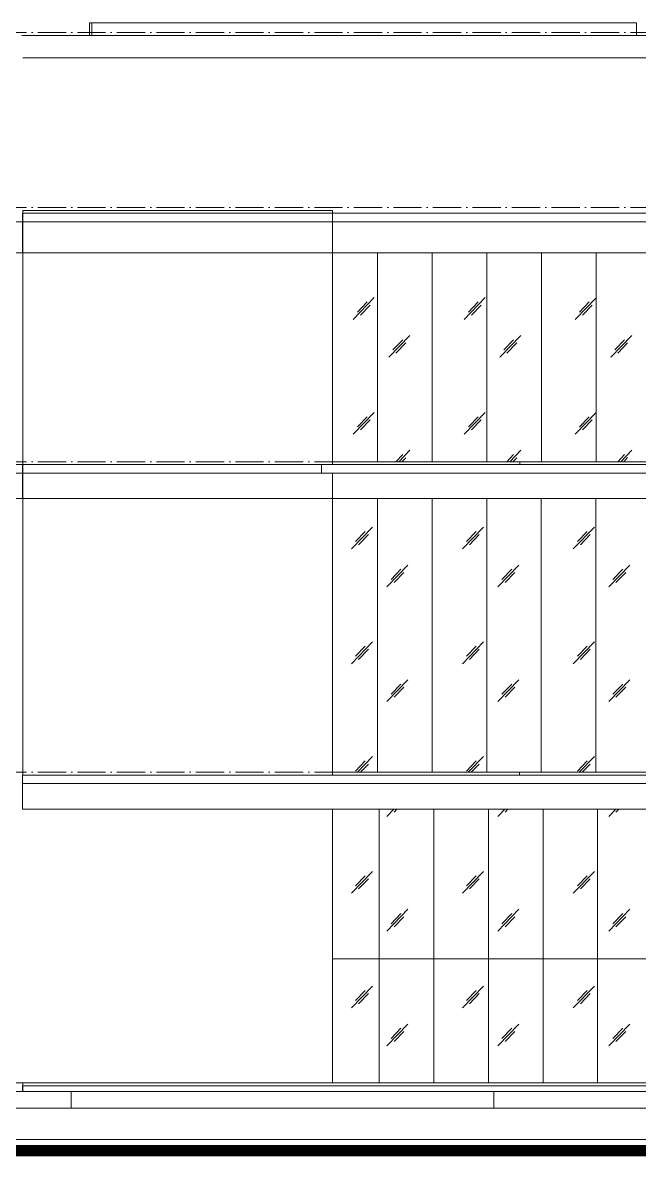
# Model space of a CAD drawing. Header units: millimetres. Extents: x -99196 to 12099, y -10111 to 93550.
# Drawn here: x -69961 to -59034, y -1300 to 18774 of the extents above; entities that cross this region are included whole.
import ezdxf
from ezdxf.xclip import XClip

# ---------------------------------------------------------------- set-up
doc = ezdxf.new("R2010")
doc.units = ezdxf.units.MM
doc.header["$XCLIPFRAME"] = 0
doc.linetypes.add('Grid Line', pattern=[14, 10, -2, 0, -2])
for name, color, linetype, lineweight in [('KINH', 152, 'Continuous', 5), ('NET CAT', 3, 'Continuous', 5), ('NET CATConcrete', 3, 'Continuous', 5), ('NET-THAY', 2, 'Continuous', 15), ('TRUC', 225, 'Continuous', 5)]:
    doc.layers.add(name, color=color, linetype=linetype, lineweight=lineweight)
pattern_1 = [(45.946, (-46316.9, 1401.6), (-0.009, 2032), [249.51, -2577.89]), (45.946, (-46370.3, 1456.7), (-0.009, 2032), [249.51, -2577.89]), (45.946, (-46443.7, 1325.7), (-0.009, 2032), [537.4, -2290]), (45.946, (-47653.8, 2763), (-0.009, 2032), [249.5, -2577.89]), (45.946, (-47707.2, 2818.2), (-0.009, 2032), [249.5, -2577.89]), (45.946, (-47780.6, 2687.1), (-0.009, 2032), [537.4, -2290])]
pattern_2 = [(45.938, (-46279.3, 1401.6), (-0.007, 2032), [249.54, -2578.24]), (45.938, (-46332.7, 1456.7), (-0.007, 2032), [249.54, -2578.24]), (45.938, (-46406.1, 1325.7), (-0.007, 2032), [537.48, -2290.3]), (45.938, (-47616.6, 2763), (-0.007, 2032), [249.54, -2578.24]), (45.938, (-47670, 2818.2), (-0.007, 2032), [249.54, -2578.24]), (45.938, (-47743.4, 2687.1), (-0.007, 2032), [537.48, -2290.3])]

# ---------------------------------------------------------------- blocks, each defined once
blk = doc.blocks.new('System Panel - Glazed-V38-MẶT ĐỨNG 14-1')
at = {"layer": 'KINH'}
h = blk.add_hatch(dxfattribs=at)
h.set_pattern_fill('FP_3', color=256, style=0, pattern_type=2)
h.set_pattern_definition(pattern_1)
h.paths.add_polyline_path([(-58805, 0), (-58805, 2200), (-59773, 2200), (-59773, 0)], flags=0)
at = {"layer": 'KINH', "color": 250}
for p, q in [((-58805, 2200), (-59773, 2200)), ((-59773, 2200), (-59773, 0)), ((-58805, 0), (-58805, 2200))]:
    blk.add_line(p, q, dxfattribs=at)
blk = doc.blocks.new('System Panel - Glazed-V39-MẶT ĐỨNG 14-1')
at = {"layer": 'KINH'}
h = blk.add_hatch(dxfattribs=at)
h.set_pattern_fill('FP_3', color=256, style=0, pattern_type=2)
h.set_pattern_definition(pattern_1)
h.paths.add_polyline_path([(-59773, 0), (-59773, 2200), (-60740, 2200), (-60740, 0)], flags=0)
at = {"layer": 'KINH', "color": 250}
for p, q in [((-59773, 2200), (-60740, 2200)), ((-60740, 2200), (-60740, 0)), ((-59773, 0), (-59773, 2200))]:
    blk.add_line(p, q, dxfattribs=at)
blk = doc.blocks.new('System Panel - Glazed-V40-MẶT ĐỨNG 14-1')
at = {"layer": 'KINH'}
h = blk.add_hatch(dxfattribs=at)
h.set_pattern_fill('FP_3', color=256, style=0, pattern_type=2)
h.set_pattern_definition(pattern_1)
h.paths.add_polyline_path([(-60740, 0), (-60740, 2200), (-61708, 2200), (-61708, 0)], flags=0)
at = {"layer": 'KINH', "color": 250}
for p, q in [((-60740, 2200), (-61708, 2200)), ((-61708, 2200), (-61708, 0)), ((-60740, 0), (-60740, 2200))]:
    blk.add_line(p, q, dxfattribs=at)
blk = doc.blocks.new('System Panel - Glazed-V41-MẶT ĐỨNG 14-1')
at = {"layer": 'KINH'}
h = blk.add_hatch(dxfattribs=at)
h.set_pattern_fill('FP_3', color=256, style=0, pattern_type=2)
h.set_pattern_definition(pattern_1)
h.paths.add_polyline_path([(-61708, 0), (-61708, 2200), (-62675, 2200), (-62675, 0)], flags=0)
at = {"layer": 'KINH', "color": 250}
for p, q in [((-61708, 2200), (-62675, 2200)), ((-62675, 2200), (-62675, 0)), ((-61708, 0), (-61708, 2200))]:
    blk.add_line(p, q, dxfattribs=at)
blk = doc.blocks.new('System Panel - Glazed-V42-MẶT ĐỨNG 14-1')
at = {"layer": 'KINH'}
h = blk.add_hatch(dxfattribs=at)
h.set_pattern_fill('FP_3', color=256, style=0, pattern_type=2)
h.set_pattern_definition(pattern_1)
h.paths.add_polyline_path([(-62675, 0), (-62675, 2200), (-63643, 2200), (-63643, 0)], flags=0)
at = {"layer": 'KINH', "color": 250}
for p, q in [((-62675, 2200), (-63643, 2200)), ((-63643, 2200), (-63643, 0)), ((-62675, 0), (-62675, 2200))]:
    blk.add_line(p, q, dxfattribs=at)
blk = doc.blocks.new('System Panel - Glazed-V68-MẶT ĐỨNG 14-1')
at = {"layer": 'KINH'}
h = blk.add_hatch(dxfattribs=at)
h.set_pattern_fill('FP_3', color=256, style=0, pattern_type=2)
h.set_pattern_definition(pattern_1)
h.paths.add_polyline_path([(-58805, 2200), (-58805, 4850), (-59773, 4850), (-59773, 2200)], flags=0)
at = {"layer": 'KINH', "color": 250}
for p, q in [((-59773, 4850), (-59773, 2200)), ((-58805, 2200), (-58805, 4850)), ((-59773, 2200), (-58805, 2200))]:
    blk.add_line(p, q, dxfattribs=at)
blk = doc.blocks.new('System Panel - Glazed-V69-MẶT ĐỨNG 14-1')
at = {"layer": 'KINH'}
h = blk.add_hatch(dxfattribs=at)
h.set_pattern_fill('FP_3', color=256, style=0, pattern_type=2)
h.set_pattern_definition(pattern_1)
h.paths.add_polyline_path([(-59773, 2200), (-59773, 4850), (-60740, 4850), (-60740, 2200)], flags=0)
at = {"layer": 'KINH', "color": 250}
for p, q in [((-60740, 4850), (-60740, 2200)), ((-59773, 2200), (-59773, 4850)), ((-60740, 2200), (-59773, 2200))]:
    blk.add_line(p, q, dxfattribs=at)
blk = doc.blocks.new('System Panel - Glazed-V70-MẶT ĐỨNG 14-1')
at = {"layer": 'KINH'}
h = blk.add_hatch(dxfattribs=at)
h.set_pattern_fill('FP_3', color=256, style=0, pattern_type=2)
h.set_pattern_definition(pattern_1)
h.paths.add_polyline_path([(-60740, 2200), (-60740, 4850), (-61708, 4850), (-61708, 2200)], flags=0)
at = {"layer": 'KINH', "color": 250}
for p, q in [((-61708, 4850), (-61708, 2200)), ((-60740, 2200), (-60740, 4850)), ((-61708, 2200), (-60740, 2200))]:
    blk.add_line(p, q, dxfattribs=at)
blk = doc.blocks.new('System Panel - Glazed-V71-MẶT ĐỨNG 14-1')
at = {"layer": 'KINH'}
h = blk.add_hatch(dxfattribs=at)
h.set_pattern_fill('FP_3', color=256, style=0, pattern_type=2)
h.set_pattern_definition(pattern_1)
h.paths.add_polyline_path([(-61708, 2200), (-61708, 4850), (-62675, 4850), (-62675, 2200)], flags=0)
at = {"layer": 'KINH', "color": 250}
for p, q in [((-62675, 4850), (-62675, 2200)), ((-61708, 2200), (-61708, 4850)), ((-62675, 2200), (-61708, 2200))]:
    blk.add_line(p, q, dxfattribs=at)
blk = doc.blocks.new('System Panel - Glazed-V72-MẶT ĐỨNG 14-1')
at = {"layer": 'KINH'}
h = blk.add_hatch(dxfattribs=at)
h.set_pattern_fill('FP_3', color=256, style=0, pattern_type=2)
h.set_pattern_definition(pattern_1)
h.paths.add_polyline_path([(-62675, 2200), (-62675, 4850), (-63643, 4850), (-63643, 2200)], flags=0)
at = {"layer": 'KINH', "color": 250}
for p, q in [((-63643, 4850), (-63643, 2200)), ((-62675, 2200), (-62675, 4850)), ((-63643, 2200), (-62675, 2200))]:
    blk.add_line(p, q, dxfattribs=at)
blk = doc.blocks.new('System Panel - Glazed-633009-MẶT ĐỨNG 14-1')
at = {"layer": 'KINH'}
h = blk.add_hatch(dxfattribs=at)
h.set_pattern_fill('FP_3', color=256, style=0, pattern_type=2)
h.set_pattern_definition(pattern_1)
h.paths.add_polyline_path([(-63643, 0), (-63643, 2200), (-64470, 2200), (-64470, 0), (-64176, 0)], flags=0)
at = {"layer": 'KINH', "color": 250}
for p, q in [((-63643, 2200), (-64470, 2200)), ((-63643, 0), (-63643, 2200))]:
    blk.add_line(p, q, dxfattribs=at)
blk = doc.blocks.new('System Panel - Glazed-633010-MẶT ĐỨNG 14-1')
at = {"layer": 'KINH'}
h = blk.add_hatch(dxfattribs=at)
h.set_pattern_fill('FP_3', color=256, style=0, pattern_type=2)
h.set_pattern_definition(pattern_1)
h.paths.add_polyline_path([(-63643, 2200), (-63643, 4850), (-64470, 4850), (-64470, 2200), (-64176, 2200)], flags=0)
at = {"layer": 'KINH', "color": 250}
for p, q in [((-63643, 2200), (-63643, 4850)), ((-64470, 2200), (-63643, 2200))]:
    blk.add_line(p, q, dxfattribs=at)
blk = doc.blocks.new('System Panel - Glazed-V192-MẶT ĐỨNG 14-1')
at = {"layer": 'KINH'}
h = blk.add_hatch(dxfattribs=at)
h.set_pattern_fill('FP_3', color=256, style=0, pattern_type=2)
h.set_pattern_definition(pattern_1)
h.paths.add_polyline_path([(-58836, 5500), (-58836, 10350), (-59803, 10350), (-59803, 5500)], flags=0)
at = {"layer": 'KINH', "color": 250}
for p, q in [((-59803, 10350), (-59803, 5500)), ((-58836, 5500), (-58836, 10350)), ((-59803, 5500), (-58836, 5500))]:
    blk.add_line(p, q, dxfattribs=at)
blk = doc.blocks.new('System Panel - Glazed-V193-MẶT ĐỨNG 14-1')
at = {"layer": 'KINH'}
h = blk.add_hatch(dxfattribs=at)
h.set_pattern_fill('FP_3', color=256, style=0, pattern_type=2)
h.set_pattern_definition(pattern_1)
h.paths.add_polyline_path([(-59803, 5500), (-59803, 10350), (-60771, 10350), (-60771, 5500), (-60223, 5500)], flags=0)
at = {"layer": 'KINH', "color": 250}
for p, q in [((-60771, 10350), (-60771, 5500)), ((-59803, 5500), (-59803, 10350)), ((-60771, 5500), (-59803, 5500))]:
    blk.add_line(p, q, dxfattribs=at)
blk = doc.blocks.new('System Panel - Glazed-V194-MẶT ĐỨNG 14-1')
at = {"layer": 'KINH'}
h = blk.add_hatch(dxfattribs=at)
h.set_pattern_fill('FP_3', color=256, style=0, pattern_type=2)
h.set_pattern_definition(pattern_1)
h.paths.add_polyline_path([(-61738, 5500), (-60771, 5500), (-60771, 10350), (-61738, 10350)], flags=0)
at = {"layer": 'KINH', "color": 250}
for p, q in [((-61738, 10350), (-61738, 5500)), ((-60771, 5500), (-60771, 10350)), ((-61159, 5500), (-60771, 5500))]:
    blk.add_line(p, q, dxfattribs=at)
blk = doc.blocks.new('System Panel - Glazed-V195-MẶT ĐỨNG 14-1')
at = {"layer": 'KINH'}
h = blk.add_hatch(dxfattribs=at)
h.set_pattern_fill('FP_3', color=256, style=0, pattern_type=2)
h.set_pattern_definition(pattern_1)
h.paths.add_polyline_path([(-61738, 5500), (-61738, 10350), (-62706, 10350), (-62706, 5500)], flags=0)
at = {"layer": 'KINH', "color": 250}
for p, q in [((-62706, 10350), (-62706, 5500)), ((-61738, 5500), (-61738, 10350))]:
    blk.add_line(p, q, dxfattribs=at)
blk = doc.blocks.new('System Panel - Glazed-V196-MẶT ĐỨNG 14-1')
at = {"layer": 'KINH'}
h = blk.add_hatch(dxfattribs=at)
h.set_pattern_fill('FP_3', color=256, style=0, pattern_type=2)
h.set_pattern_definition(pattern_1)
h.paths.add_polyline_path([(-62706, 5500), (-62706, 10350), (-63673, 10350), (-63673, 5500)], flags=0)
at = {"layer": 'KINH', "color": 250}
for p, q in [((-63673, 10350), (-63673, 5500)), ((-62706, 5500), (-62706, 10350))]:
    blk.add_line(p, q, dxfattribs=at)
blk = doc.blocks.new('System Panel - Glazed-620246-MẶT ĐỨNG 14-1')
at = {"layer": 'KINH'}
h = blk.add_hatch(dxfattribs=at)
h.set_pattern_fill('FP_3', color=256, style=0, pattern_type=2)
h.set_pattern_definition(pattern_1)
h.paths.add_polyline_path([(-64176, 5500), (-63673, 5500), (-63673, 10350), (-64469, 10350), (-64469, 5500)], flags=0)
at = {"layer": 'KINH', "color": 250}
blk.add_line((-63673, 5500), (-63673, 10350), dxfattribs=at)
blk = doc.blocks.new('System Panel - Glazed-V295-MẶT ĐỨNG 14-1')
at = {"layer": 'KINH'}
h = blk.add_hatch(dxfattribs=at)
h.set_pattern_fill('FP_23', color=256, style=0, pattern_type=2)
h.set_pattern_definition(pattern_2)
h.paths.add_polyline_path([(-59801, 11000), (-58834, 11000), (-58834, 14700), (-59801, 14700), (-59801, 11358)], flags=0)
at = {"layer": 'KINH', "color": 250}
for p, q in [((-59801, 14700), (-59801, 11000)), ((-58834, 11000), (-58834, 14700)), ((-59801, 11000), (-58834, 11000))]:
    blk.add_line(p, q, dxfattribs=at)
blk = doc.blocks.new('System Panel - Glazed-V296-MẶT ĐỨNG 14-1')
at = {"layer": 'KINH'}
h = blk.add_hatch(dxfattribs=at)
h.set_pattern_fill('FP_23', color=256, style=0, pattern_type=2)
h.set_pattern_definition(pattern_2)
h.paths.add_polyline_path([(-59801, 11000), (-59801, 14700), (-60769, 14700), (-60769, 11000), (-60223, 11000)], flags=0)
at = {"layer": 'KINH', "color": 250}
for p, q in [((-60769, 14700), (-60769, 11000)), ((-59801, 11000), (-59801, 14700)), ((-60769, 11000), (-59801, 11000))]:
    blk.add_line(p, q, dxfattribs=at)
blk = doc.blocks.new('System Panel - Glazed-V297-MẶT ĐỨNG 14-1')
at = {"layer": 'KINH'}
h = blk.add_hatch(dxfattribs=at)
h.set_pattern_fill('FP_23', color=256, style=0, pattern_type=2)
h.set_pattern_definition(pattern_2)
h.paths.add_polyline_path([(-61737, 11000), (-60769, 11000), (-60769, 14700), (-61737, 14700), (-61737, 11358)], flags=0)
at = {"layer": 'KINH', "color": 250}
for p, q in [((-61737, 14700), (-61737, 11000)), ((-60769, 11000), (-60769, 14700)), ((-61149, 11000), (-60769, 11000))]:
    blk.add_line(p, q, dxfattribs=at)
blk = doc.blocks.new('System Panel - Glazed-V298-MẶT ĐỨNG 14-1')
at = {"layer": 'KINH'}
h = blk.add_hatch(dxfattribs=at)
h.set_pattern_fill('FP_23', color=256, style=0, pattern_type=2)
h.set_pattern_definition(pattern_2)
h.paths.add_polyline_path([(-62705, 11000), (-61737, 11000), (-61737, 14700), (-62705, 14700), (-62705, 11358)], flags=0)
at = {"layer": 'KINH', "color": 250}
for p, q in [((-62705, 14700), (-62705, 11000)), ((-61737, 11000), (-61737, 14700))]:
    blk.add_line(p, q, dxfattribs=at)
blk = doc.blocks.new('System Panel - Glazed-V299-MẶT ĐỨNG 14-1')
at = {"layer": 'KINH'}
h = blk.add_hatch(dxfattribs=at)
h.set_pattern_fill('FP_23', color=256, style=0, pattern_type=2)
h.set_pattern_definition(pattern_2)
h.paths.add_polyline_path([(-63672, 11000), (-62705, 11000), (-62705, 14700), (-63672, 14700), (-63672, 11358)], flags=0)
at = {"layer": 'KINH', "color": 250}
for p, q in [((-63672, 14700), (-63672, 11000)), ((-62705, 11000), (-62705, 14700))]:
    blk.add_line(p, q, dxfattribs=at)
blk = doc.blocks.new('System Panel - Glazed-620984-MẶT ĐỨNG 14-1')
at = {"layer": 'KINH'}
h = blk.add_hatch(dxfattribs=at)
h.set_pattern_fill('FP_23', color=256, style=0, pattern_type=2)
h.set_pattern_definition(pattern_2)
h.paths.add_polyline_path([(-63672, 11000), (-63672, 14700), (-64469, 14700), (-64469, 11000), (-64176, 11000)], flags=0)
at = {"layer": 'KINH', "color": 250}
blk.add_line((-63672, 11000), (-63672, 14700), dxfattribs=at)
blk = doc.blocks.new('ALC1807-ASCENT PLAZA-TANG 1_2_rvt-1-MẶT ĐỨNG 14-1')
at = {"layer": 'NET-THAY', "color": 7}
for p, q in [((-47366, 18550), (-69977, 18550)), ((-64665, 15450), (-69961, 15450)), ((-69961, 15450), (-69961, 10950)), ((-64665, 15450), (-64469, 15450)), ((-64469, 15450), (-64469, 10950)), ((-70198, 10950), (-69961, 10950)), ((-69961, 10950), (-70198, 10950)), ((-64665, 10950), (-69961, 10950)), ((-69961, 10950), (-69961, 5450)), ((-69961, 10950), (-64665, 10950)), ((-64665, 10800), (-64665, 10950)), ((-64469, 10950), (-64665, 10950)), ((-64665, 10800), (-64469, 10800)), ((-64469, 10800), (-64469, 5450)), ((-69961, 5450), (-64665, 5450)), ((-64469, 5450), (-64665, 5450)), ((-64470, 4850), (-64470, 0)), ((-69961, 0), (-69961, -150)), ((-69099, -150), (-75209, -150)), ((-69099, -450), (-69099, -150)), ((-61611, -150), (-69099, -150)), ((-69099, -150), (-69099, -450)), ((-61611, -450), (-61611, -150)), ((-45128, -150), (-61611, -150)), ((-61611, -150), (-61611, -450))]:
    blk.add_line(p, q, dxfattribs=at)
at = {"layer": 'NET-THAY', "color": 10, "lineweight": 9}
for p, q in [((-64469, 11000), (-61149, 11000)), ((-61149, 10950), (-61149, 11000)), ((-64469, 5500), (-61159, 5500)), ((-61159, 5450), (-61159, 5500)), ((-69961, 0), (-47852, 0)), ((-69961, 0), (-69961, -50)), ((-47852, -50), (-69961, -50)), ((-74368, -450), (20508, -450))]:
    blk.add_line(p, q, dxfattribs=at)
at = {"color": 10, "lineweight": 9}
for name in ['System Panel - Glazed-620984-MẶT ĐỨNG 14-1', 'System Panel - Glazed-V299-MẶT ĐỨNG 14-1', 'System Panel - Glazed-V298-MẶT ĐỨNG 14-1', 'System Panel - Glazed-V297-MẶT ĐỨNG 14-1', 'System Panel - Glazed-V296-MẶT ĐỨNG 14-1', 'System Panel - Glazed-V295-MẶT ĐỨNG 14-1', 'System Panel - Glazed-620246-MẶT ĐỨNG 14-1', 'System Panel - Glazed-V196-MẶT ĐỨNG 14-1', 'System Panel - Glazed-V195-MẶT ĐỨNG 14-1', 'System Panel - Glazed-V194-MẶT ĐỨNG 14-1', 'System Panel - Glazed-V193-MẶT ĐỨNG 14-1', 'System Panel - Glazed-V192-MẶT ĐỨNG 14-1', 'System Panel - Glazed-633010-MẶT ĐỨNG 14-1', 'System Panel - Glazed-V72-MẶT ĐỨNG 14-1', 'System Panel - Glazed-V71-MẶT ĐỨNG 14-1', 'System Panel - Glazed-V70-MẶT ĐỨNG 14-1', 'System Panel - Glazed-V69-MẶT ĐỨNG 14-1', 'System Panel - Glazed-V68-MẶT ĐỨNG 14-1', 'System Panel - Glazed-633009-MẶT ĐỨNG 14-1', 'System Panel - Glazed-V42-MẶT ĐỨNG 14-1', 'System Panel - Glazed-V41-MẶT ĐỨNG 14-1', 'System Panel - Glazed-V40-MẶT ĐỨNG 14-1', 'System Panel - Glazed-V39-MẶT ĐỨNG 14-1', 'System Panel - Glazed-V38-MẶT ĐỨNG 14-1']:
    blk.add_blockref(name, (0, 0), dxfattribs=at)
blk = doc.blocks.new('ALC1807-ASCENT PLAZA-TANG DIEN HINH_rvt-1-MẶT ĐỨNG 14-1')
at = {"layer": 'NET-THAY', "color": 7}
blk.add_line((-47201, 18150), (-69961, 18150), dxfattribs=at)

msp = doc.modelspace()

# ---------------------------------------------------------------- linework, layer by layer
at = {"layer": 'NET CAT'}
msp.add_lwpolyline([(-99096.4, -1000), (11999.5, -1000)], dxfattribs=at)
at = {"layer": 'NET CAT', "const_width": 200}
msp.add_lwpolyline([(-99096.4, -1200), (11999.5, -1200)], dxfattribs=at)
at = {"layer": 'NET CATConcrete'}
for p, q in [((-69961.3, 15250), (-73266.1, 15250)), ((-69961.3, 14700), (-69961.3, 15250)), ((-69558.2, 15250), (-69961.3, 15250)), ((-47201.3, 15250), (-69558.2, 15250)), ((-73266.1, 14700), (-69961.3, 14700)), ((-69558.2, 14700), (-69961.3, 14700)), ((-69558.2, 14700), (-47201.3, 14700)), ((-69961.3, 10800), (-73266.1, 10800)), ((-69961.3, 10350), (-69961.3, 10800)), ((-69558.2, 10800), (-69961.3, 10800)), ((-47201.3, 10800), (-69558.2, 10800)), ((-73266.1, 10350), (-69961.3, 10350)), ((-69558.2, 10350), (-69961.3, 10350)), ((-69558.2, 10350), (-47201.3, 10350)), ((-69961.3, 4850), (-69961.3, 5300)), ((-69558.2, 5300), (-69961.3, 5300)), ((-47201.3, 5300), (-69558.2, 5300)), ((-69558.2, 4850), (-69961.3, 4850)), ((-69558.2, 4850), (-47201.3, 4850))]:
    msp.add_line(p, q, dxfattribs=at)
at = {"layer": 'NET-THAY'}
for p, q in [((-59087.3, 18774.3), (-68776.4, 18774.3)), ((-68776.4, 18550), (-68776.4, 18774.3)), ((-68738.3, 18774.3), (-68738.3, 18550)), ((-59087.3, 18774.3), (-59087.3, 18550))]:
    msp.add_line(p, q, dxfattribs=at)
at = {"layer": 'NET-THAY', "lineweight": 9}
for p, q in [((-69961.3, 15400), (-47201.3, 15400)), ((-69961.3, 15400), (-69961.3, 15250)), ((-39350.5, 15250), (-94564.1, 15250)), ((-95969.7, 10950), (-48363.9, 10950)), ((-69961.3, 10950), (-69961.3, 10800)), ((-38300.5, 10800), (-93970.1, 10800)), ((-69961.3, 5450), (-46477.2, 5450)), ((-69961.3, 5450), (-69961.3, 5300)), ((-38300.5, 5300), (-69961.3, 5300)), ((-69961.3, -50), (-47852.1, -50)), ((-69961.3, -50), (-69961.3, -150))]:
    msp.add_line(p, q, dxfattribs=at)
at = {"layer": 'TRUC', "linetype": 'Grid Line', "ltscale": 50}
for p, q in [((-99096.4, 18600), (11999.5, 18600)), ((-99096.4, 15500), (11999.5, 15500)), ((-99096.4, 11000), (11999.5, 11000)), ((-99096.4, 5500), (11999.5, 5500)), ((-99096.4, 0), (11999.5, 0)), ((-99096.4, -1000), (11999.5, -1000))]:
    msp.add_line(p, q, dxfattribs=at)

# ---------------------------------------------------------------- block references
at = {"lineweight": 5}
msp.add_blockref('ALC1807-ASCENT PLAZA-TANG DIEN HINH_rvt-1-MẶT ĐỨNG 14-1', (0, 0), dxfattribs=at)
ref = msp.add_blockref('ALC1807-ASCENT PLAZA-TANG 1_2_rvt-1-MẶT ĐỨNG 14-1', (0, 0), dxfattribs=at)
XClip(ref).set_block_clipping_path([(-97229.9352338679, -1200), (11999.4757495321, 93768.975705676)])

doc.saveas('drawing.dxf')
